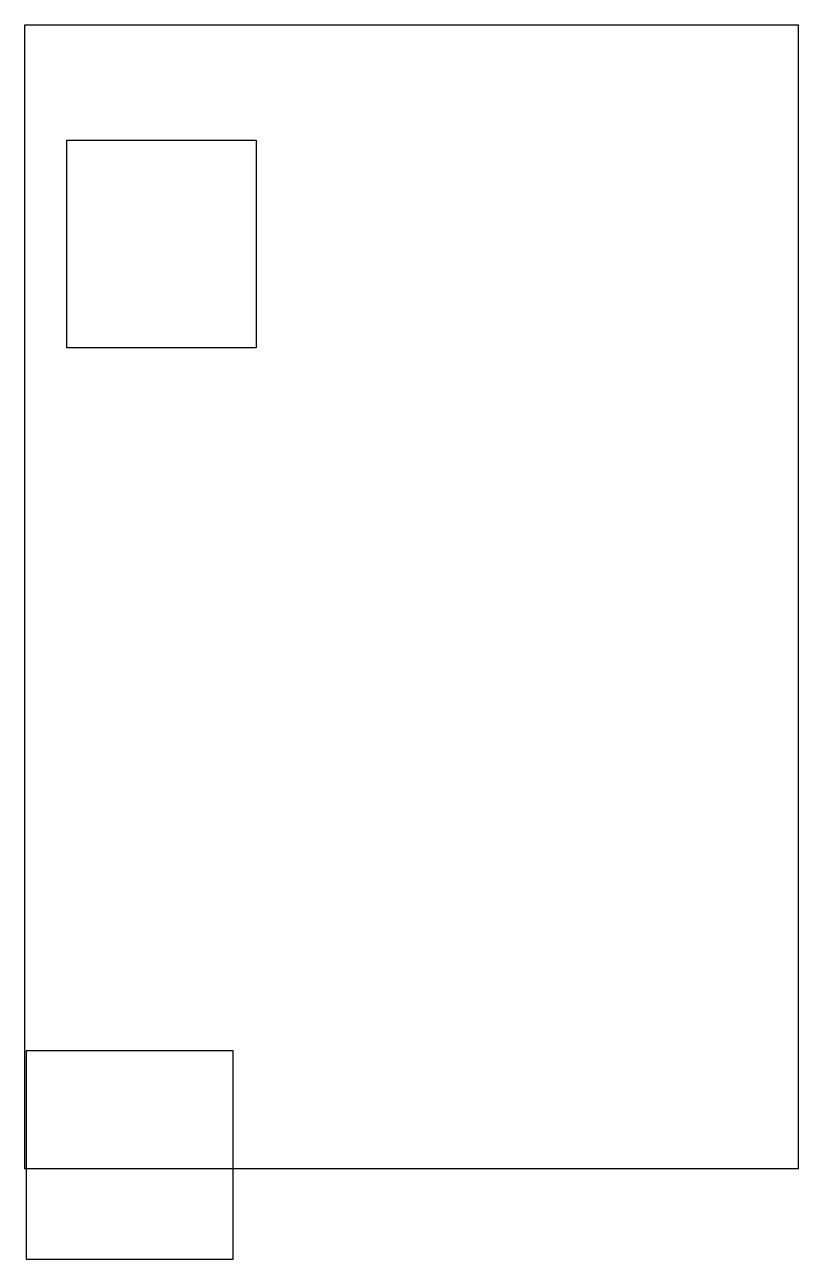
# Model space of a CAD drawing. Header units: millimetres. Extents: x 290 to 6231, y 406 to 9887.
import ezdxf

# ---------------------------------------------------------------- set-up
doc = ezdxf.new("R2010")
doc.units = ezdxf.units.MM
doc.layers.add('COLUMN', color=4, linetype='Continuous')
doc.layers.add('FLOOR', color=1, linetype='Continuous', lineweight=5)

msp = doc.modelspace()

# ---------------------------------------------------------------- linework, layer by layer
at = {"layer": 'COLUMN'}
for points in [[(615, 8999), (2067.1, 8999), (2067.1, 7405.9), (615, 7405.9)], [(1890.1, 2007.7), (301.3, 2007.7), (301.3, 405.6), (1890.1, 405.6)]]:
    msp.add_lwpolyline(points, close=True, dxfattribs=at)
at = {"layer": 'FLOOR', "color": 1, "lineweight": 25, "ltscale": 10}
msp.add_lwpolyline([(290.2, 9886.9), (6231.2, 9886.9), (6231.2, 1101.3), (290.2, 1101.3)], close=True, dxfattribs=at)

doc.saveas('drawing.dxf')
